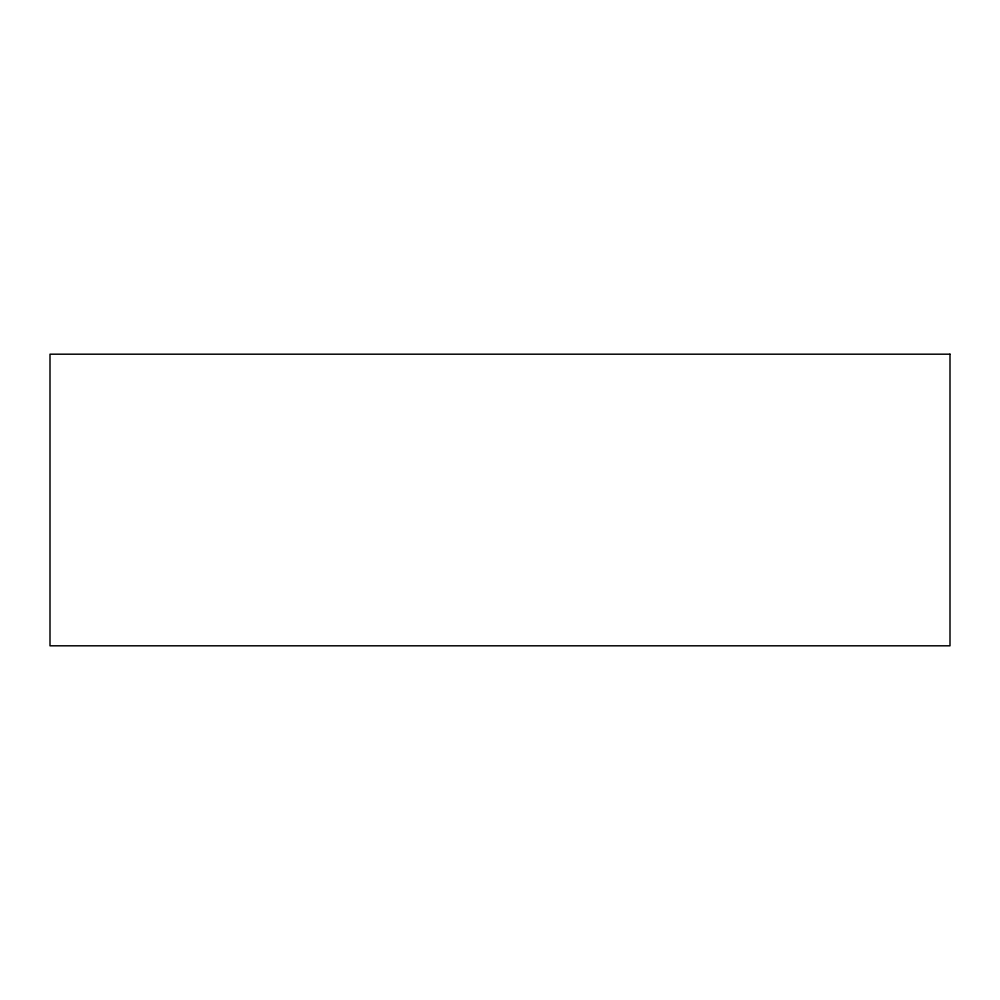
<?xml version="1.0" encoding="UTF-8"?>
<svg xmlns="http://www.w3.org/2000/svg" width="1000" height="1000" viewBox="0 0 1000 1000"><rect width="100%" height="100%" fill="white"/><g stroke="black" fill="none" stroke-linecap="round" stroke-linejoin="round"><path stroke-width="1.5" d="M950 354.188L50 354.188L50 645.812L950 645.812L950 354.188"/></g></svg>
